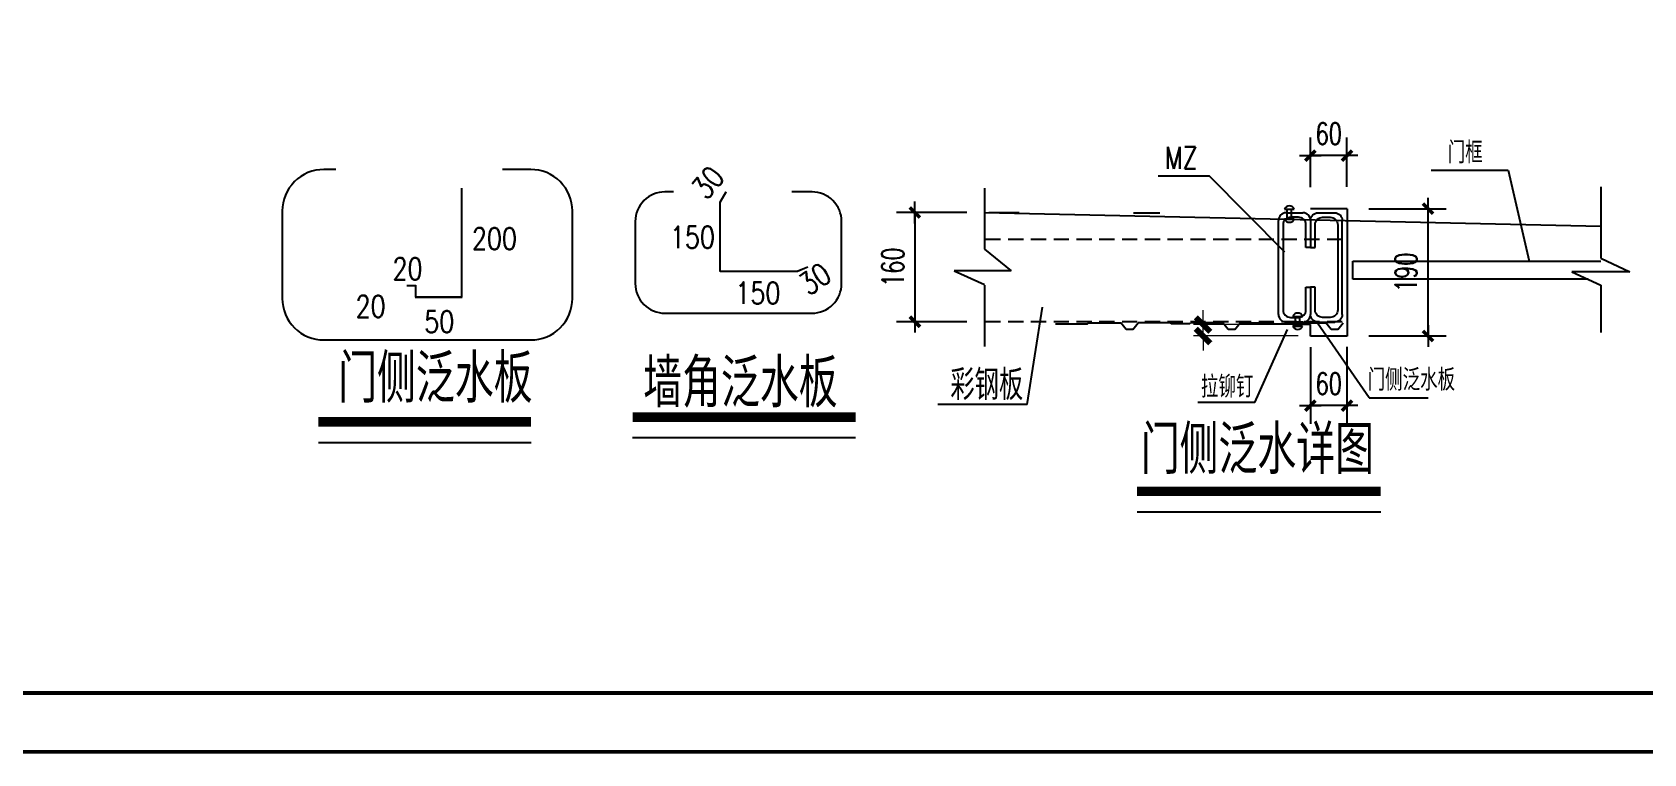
# Model space of a CAD drawing. Extents: x -518586 to 1253874, y -62343 to 661177.
# Drawn here: x 1166387 to 1207479, y -62343 to -43932 of the extents above; entities that cross this region are included whole.
import ezdxf

# ---------------------------------------------------------------- set-up
doc = ezdxf.new("R2010")
doc.units = 0
doc.header["$LTSCALE"] = 1000
doc.header["$MEASUREMENT"] = 0
doc.linetypes.add('CENTERX2', pattern=[101.6, 63.5, -12.7, 12.7, -12.7])
doc.linetypes.add('HIDDEN', pattern=[0.375, 0.25, -0.125])
for name, color, linetype in [('1', 1, 'Continuous'), ('DIM', 3, 'Continuous'), ('DIM1', 210, 'Continuous'), ('PUB_DIM', 3, 'Continuous'), ('PUB_TEXT', 7, 'Continuous'), ('ZHOU', 8, 'CENTERX2'), ('一般文字', 6, 'Continuous'), ('图框', 7, 'Continuous'), ('尺寸线', 3, 'Continuous'), ('线', 150, 'Continuous')]:
    doc.layers.add(name, color=color, linetype=linetype)
doc.styles.add('_HZTXT', font='tssdeng.shx', dxfattribs={"width": 0.7, "bigfont": 'hztxt.shx'})
doc.styles.add('DIM_FONT', font='SIMPLEX', dxfattribs={"width": 0.7, "bigfont": 'GBCBIG'})
doc.styles.add('HZ', font='txt', dxfattribs={"width": 0.7, "height": 5, "bigfont": 'STF:宋体'})
doc.styles.add('HZTXT', font='txt', dxfattribs={"width": 0.7, "height": 300, "bigfont": 'HZTXT'})
doc.dimstyles.new('2细化10倍GJ实际标注', dxfattribs={"dimtxt": 600, "dimasz": 240, "dimexe": 160, "dimexo": 200, "dimgap": 100, "dimtad": 1, "dimdec": 0, "dimlfac": 0.1, "dimzin": 0, "dimdsep": 46, "dimtxsty": 'HZ', "dimblk1": 'ARCHTICK', "dimblk2": 'ARCHTICK', "dimsah": 1, "dimcen": 0.18, "dimdle": 100, "dimclrd": 252, "dimclre": 252, "dimclrt": 7, "dimadec": 0, "dimazin": 0, "dimtfac": 1, "dimtdec": 0, "dimtix": 1, "dimtmove": 2, "dimatfit": 3, "dimldrblk": 'ARCHTICK', "dimfxl": 1, "dimtolj": 1, "dimtzin": 0, "dimlwd": 13, "dimlwe": 13, "dimarcsym": 0})
doc.dimstyles.new('副本(10)WGH', dxfattribs={"dimscale": 1.2, "dimtxt": 300, "dimasz": 1, "dimexe": 250, "dimexo": 300, "dimgap": 150, "dimtad": 1, "dimdec": 0, "dimlfac": 0.1, "dimzin": 0, "dimdsep": 46, "dimtxsty": 'DIM_FONT', "dimblk1": '_DIMX', "dimblk2": '_DIMX', "dimsah": 1, "dimcen": 0.09, "dimclrd": 3, "dimclre": 3, "dimclrt": 7, "dimadec": 0, "dimazin": 0, "dimtfac": 1, "dimtdec": 0, "dimtix": 1, "dimtmove": 2, "dimatfit": 3, "dimldrblk": '_DIMX', "dimfxl": 1, "dimtolj": 1, "dimtzin": 0, "dimarcsym": 0})

# ---------------------------------------------------------------- blocks, each defined once
blk = doc.blocks.new('_DIMX')
blk.add_line((-150, 0), (150, 0))
at = {"const_width": 50}
blk.add_lwpolyline([(-70, -70), (70, 70)], dxfattribs=at)
blk = doc.blocks.new('*D30')
at = {"layer": 'Defpoints', "color": 0}
for p in [(997971, 571951), (997971, 571073), (998574, 571077)]:
    blk.add_point(p, dxfattribs=at)
at = {"layer": '尺寸线', "color": 3, "lineweight": -2}
for p, q in [((997971, 571433), (997971, 572251)), ((998574, 571437), (998574, 572251)), ((997970, 571951), (997969, 571951)), ((998574, 571951), (997971, 571951)), ((998576, 571951), (998577, 571951))]:
    blk.add_line(p, q, dxfattribs=at)
at = {"layer": '尺寸线', "color": 3, "lineweight": -2, "xscale": 1.2, "yscale": 1.2, "zscale": 1.2}
blk.add_blockref('_DIMX', (997971, 571951), dxfattribs=at)
at = {"layer": '尺寸线', "color": 3, "lineweight": -2, "xscale": 1.2, "yscale": 1.2, "zscale": 1.2, "rotation": 180}
blk.add_blockref('_DIMX', (998574, 571951), dxfattribs=at)
at = {"layer": '尺寸线', "color": 7, "lineweight": 13, "insert": (998273, 572313), "char_height": 360, "attachment_point": 5, "style": 'DIM_FONT'}
blk.add_mtext('\\A1;60', dxfattribs=at)
blk = doc.blocks.new('_ArchTick')
at = {"color": 0, "linetype": 'ByBlock', "const_width": 0.4}
blk.add_lwpolyline([(-0.5, -0.5), (0.5, 0.5)], dxfattribs=at)
blk = doc.blocks.new('*D31')
at = {"color": 252, "lineweight": 13}
for p, q in [((996205, 569167), (996205, 569407)), ((997471, 569167), (996045, 569167)), ((996205, 568980), (996205, 569167)), ((997771, 568980), (996045, 568980)), ((996205, 568980), (996205, 568740))]:
    blk.add_line(p, q, dxfattribs=at)
at = {"layer": 'Defpoints', "color": 0}
for p in [(996205, 569167), (997671, 569167), (997971, 568980)]:
    blk.add_point(p, dxfattribs=at)
at = {"color": 252, "lineweight": 13, "xscale": 240, "yscale": 240, "zscale": 240}
for p, rotation in [((996205, 569167), 270), ((996205, 568980), 90)]:
    blk.add_blockref('_ArchTick', p, dxfattribs=dict(at, rotation=rotation))
at = {"color": 7, "insert": (996105, 569074), "char_height": 5, "attachment_point": 5, "rotation": 90, "style": 'HZ'}
blk.add_mtext('\\A1;19', dxfattribs=at)
blk = doc.blocks.new('*D32')
at = {"layer": 'Defpoints', "color": 0}
for p in [(998574, 571077), (999908, 571077), (998574, 568980)]:
    blk.add_point(p, dxfattribs=at)
at = {"layer": '尺寸线', "color": 3, "lineweight": -2}
for p, q in [((998934, 571077), (1000208, 571077)), ((999908, 568981), (999908, 571076)), ((998934, 568980), (1000208, 568980))]:
    blk.add_line(p, q, dxfattribs=at)
at = {"layer": '尺寸线', "color": 3, "lineweight": -2, "xscale": 1.2, "yscale": 1.2, "zscale": 1.2}
for p, rotation in [((999908, 571077), 90), ((999908, 568980), 270)]:
    blk.add_blockref('_DIMX', p, dxfattribs=dict(at, rotation=rotation))
at = {"layer": '尺寸线', "color": 7, "lineweight": 13, "insert": (999546, 570029), "char_height": 360, "attachment_point": 5, "rotation": 90, "style": 'DIM_FONT'}
blk.add_mtext('\\A1;190', dxfattribs=at)
blk = doc.blocks.new('*D29')
at = {"layer": 'Defpoints', "color": 0}
for p in [(997971, 569156), (998574, 569159), (997971, 567833)]:
    blk.add_point(p, dxfattribs=at)
at = {"layer": '尺寸线', "color": 3, "lineweight": -2}
for p, q in [((997971, 568796), (997971, 567533)), ((998574, 568799), (998574, 567533)), ((997970, 567833), (997969, 567833)), ((998574, 567833), (997971, 567833)), ((998576, 567833), (998577, 567833))]:
    blk.add_line(p, q, dxfattribs=at)
at = {"layer": '尺寸线', "color": 3, "lineweight": -2, "xscale": 1.2, "yscale": 1.2, "zscale": 1.2}
blk.add_blockref('_DIMX', (997971, 567833), dxfattribs=at)
at = {"layer": '尺寸线', "color": 3, "lineweight": -2, "xscale": 1.2, "yscale": 1.2, "zscale": 1.2, "rotation": 180}
blk.add_blockref('_DIMX', (998574, 567833), dxfattribs=at)
at = {"layer": '尺寸线', "color": 7, "lineweight": 13, "insert": (998273, 568195), "char_height": 360, "attachment_point": 5, "style": 'DIM_FONT'}
blk.add_mtext('\\A1;60', dxfattribs=at)
blk = doc.blocks.new('*D28')
at = {"layer": 'Defpoints', "color": 0}
for p in [(992675, 571014), (991459, 569215), (992675, 569215)]:
    blk.add_point(p, dxfattribs=at)
at = {"layer": '尺寸线', "color": 3, "lineweight": -2}
for p, q in [((992315, 571014), (991159, 571014)), ((991459, 571013), (991459, 569216)), ((992315, 569215), (991159, 569215))]:
    blk.add_line(p, q, dxfattribs=at)
at = {"layer": '尺寸线', "color": 3, "lineweight": -2, "xscale": 1.2, "yscale": 1.2, "zscale": 1.2}
for p, rotation in [((991459, 571014), 90), ((991459, 569215), 270)]:
    blk.add_blockref('_DIMX', p, dxfattribs=dict(at, rotation=rotation))
at = {"layer": '尺寸线', "color": 7, "lineweight": 13, "insert": (991097, 570114), "char_height": 360, "attachment_point": 5, "rotation": 90, "style": 'DIM_FONT'}
blk.add_mtext('\\A1;160', dxfattribs=at)
blk = doc.blocks.new('fgde34')
at = {"color": 6, "ltscale": 0.5}
for p, q in [((994671, 563305), (994671, 561507)), ((993918, 561695), (993768, 561695)), ((993918, 561507), (993918, 561695)), ((994671, 561507), (993918, 561507))]:
    blk.add_line(p, q, dxfattribs=at)
for p, q in [((998930, 563074), (999027, 563247)), ((998930, 561937), (998930, 563074)), ((998930, 561937), (1000209, 561937)), ((1000371, 562006), (1000209, 561937))]:
    blk.add_line(p, q)
at = {"layer": '1', "color": 8}
blk.add_lwpolyline([(992601, 563613), (992405, 563613, 0.414214), (991720, 562929), (991720, 561488, 0.414214), (992405, 560804), (995812, 560804, 0.414214), (996496, 561488), (996496, 562929, 0.414214), (995812, 563613), (995345, 563613)], format="xyb", dxfattribs=at)
at = {"layer": '1', "color": 8, "elevation": 0}
blk.add_lwpolyline([(998158, 563243), (998019, 563243, 0.414214), (997532, 562757), (997532, 561732, 0.414214), (998019, 561245), (1000442, 561245, 0.414214), (1000928, 561732), (1000928, 562757, 0.414214), (1000442, 563243), (1000110, 563243)], format="xyb", dxfattribs=at)
at = {"layer": 'PUB_DIM', "const_width": 30}
blk.add_lwpolyline([(994671, 563305), (994671, 561507), (993918, 561507), (993918, 561695), (993768, 561695)], dxfattribs=at)
at = {"layer": 'PUB_DIM'}
for points, const_width, elevation in [([(999027, 563247), (998930, 563074), (998930, 561937), (1000209, 561937), (1000371, 562006)], 30, 0), ([(997487, 559533), (1001159, 559533)], 158, 0), ([(992315, 559454), (995816, 559454)], 158, -3724)]:
    blk.add_lwpolyline(points, dxfattribs=dict(at, const_width=const_width, elevation=elevation))
for points, elevation in [([(992315, 559117), (995816, 559117)], -3724), ([(997487, 559195), (1001159, 559195)], 0)]:
    blk.add_lwpolyline(points, dxfattribs=dict(at, elevation=elevation))
at = {"style": 'HZTXT', "width": 0.8}
for s, p in [('门侧泛水板', (992640, 559771)), ('墙角泛水板', (997662, 559695))]:
    blk.add_text(s, height=800, dxfattribs=at).set_placement(p)
at = {"layer": 'PUB_DIM', "color": 6, "linetype": 'Continuous', "style": 'HZTXT', "width": 0.8}
for rotation, p in [(49.7395, (998705, 563095)), (34.8754, (1000389, 561522))]:
    blk.add_text('30', height=360, rotation=rotation, dxfattribs=at).set_placement(p)
for s, p in [('200', (994843, 562294)), ('150', (998102, 562318)), ('20', (993535, 561796)), ('150', (999179, 561397))]:
    blk.add_text(s, height=360, dxfattribs=at).set_placement(p)
at = {"layer": '一般文字', "color": 6, "linetype": 'Continuous', "lineweight": -3, "style": 'HZTXT', "width": 0.8}
for s, p in [('20', (992927, 561177)), ('50', (994058, 560925))]:
    blk.add_text(s, height=360, dxfattribs=at).set_placement(p)
blk = doc.blocks.new('43re')
at = {"color": 2}
for p, q in [((993178.7, 571010.1), (992675.4, 571010.1)), ((995057.3, 571010.1), (995492.5, 571010.1))]:
    blk.add_line(p, q, dxfattribs=at)
at = {"color": 3}
for p, q in [((997544.6, 571067.9), (997705.3, 571067.9)), ((997588.4, 570910.3), (997588.4, 571067.9)), ((997661.4, 570910.3), (997661.4, 571067.9)), ((997544.6, 570910.3), (997705.3, 570910.3)), ((993776.3, 569178.2), (994300.1, 569178.2)), ((994300.1, 569178.2), (994318.9, 569196.9)), ((994318.9, 569196.9), (994850, 569196.9)), ((994937.6, 569084.4), (994850, 569196.9)), ((995050.1, 569084.4), (995137.8, 569196.9)), ((995661.4, 569196.9), (995137.8, 569196.9)), ((995680.1, 569178.2), (995661.4, 569196.9)), ((995980.1, 569178.2), (995680.1, 569178.2)), ((995980.1, 569178.2), (995998.9, 569196.9)), ((996530, 569196.9), (995998.9, 569196.9)), ((996617.6, 569084.4), (996530, 569196.9)), ((996730.1, 569084.4), (996817.8, 569196.9)), ((996817.8, 569196.9), (997356.4, 569196.9)), ((997375.1, 569178.2), (997356.4, 569196.9)), ((997375.1, 569178.2), (997675.1, 569178.2)), ((997675.1, 569178.2), (997693.9, 569196.9)), ((997682.5, 569301.1), (997843.2, 569301.1)), ((997682.5, 569143.5), (997843.2, 569143.5)), ((997693.9, 569196.9), (998225, 569196.9)), ((997726.3, 569143.5), (997726.3, 569301.1)), ((997799.4, 569143.5), (997799.4, 569301.1)), ((998312.6, 569084.4), (998225, 569196.9)), ((998425.1, 569084.4), (998512.8, 569196.9)), ((995050.1, 569084.4), (994937.6, 569084.4)), ((996730.1, 569084.4), (996617.6, 569084.4)), ((997059.1, 567885.1), (997596.8, 569085.6)), ((998425.1, 569084.4), (998312.6, 569084.4))]:
    blk.add_line(p, q, dxfattribs=at)
for p, q in [((997571.2, 571010.1), (997848.3, 571010.1)), ((997446.4, 569335), (997446.4, 570885.3)), ((997446.4, 569335), (997446.4, 570885.3)), ((997521.3, 570810.4), (997521.3, 569409.9)), ((997773.4, 570935.2), (997646.1, 570935.2)), ((997898.2, 570435.9), (997898.2, 570810.4)), ((997973.1, 570885.3), (997973.1, 570435.9)), ((997973.1, 570885.3), (997973.1, 570435.9)), ((998048, 570435.9), (998048, 570810.4)), ((998172.8, 570935.2), (998296.5, 570935.2)), ((998421.3, 570810.4), (998421.3, 569409.9)), ((998496.2, 569335), (998496.2, 570885.3)), ((997973.1, 570435.9), (997898.2, 570435.9)), ((997973.1, 570435.9), (998048, 570435.9)), ((997898.2, 569784.4), (997973.1, 569784.4)), ((997898.2, 569409.9), (997898.2, 569784.4)), ((998048, 569784.4), (997973.1, 569784.4)), ((997973.1, 569784.4), (997973.1, 569335)), ((997973.1, 569784.4), (997973.1, 569335)), ((998048, 569409.9), (998048, 569784.4)), ((997848.3, 569210.2), (997571.2, 569210.2)), ((997646.1, 569285.1), (997773.4, 569285.1)), ((997971.4, 569167.3), (997671.4, 569167.3)), ((997971.4, 568979.8), (997971.4, 569167.3)), ((998097.9, 569210.2), (998371.4, 569210.2)), ((998296.5, 569285.1), (998172.8, 569285.1))]:
    blk.add_line(p, q)
at = {"color": 6, "ltscale": 0.5}
for p, q in [((998574.4, 571077.3), (997971.4, 571077.3)), ((998097.9, 571010.1), (998383.3, 571009.6)), ((998574.4, 568979.8), (997971.4, 568979.8))]:
    blk.add_line(p, q, dxfattribs=at)
at = {"color": 1}
blk.add_line((998574.4, 571077.3), (998574.4, 568979.8), dxfattribs=at)
at = {"color": 7, "linetype": 'HIDDEN'}
for p, q in [((998496.2, 570568.1), (992603.5, 570568.1)), ((998496.2, 569215.1), (992603.5, 569215.1))]:
    blk.add_line(p, q, dxfattribs=at)
for centre, start, end in [((997571.2, 570885.3), 90, 180), ((997848.3, 570885.3), 360, 90), ((997646.1, 570810.4), 90, 180), ((997773.4, 570810.4), 360, 90), ((997646.1, 569409.9), 180, 270), ((997773.4, 569409.9), 270, 360), ((997571.2, 569335), 180, 270), ((997848.3, 569335), 270, 360)]:
    blk.add_arc(centre, 124.8, start, end)
at = {"color": 3}
for centre, start, end in [((997624.9, 571040.3), 18.97473, 161.02527), ((997624.9, 570937.9), 198.97473, 341.02527), ((997762.9, 569273.5), 18.97473, 161.02527), ((997762.9, 569171.1), 198.97473, 341.02527)]:
    blk.add_arc(centre, 85, start, end, dxfattribs=at)
at = {"extrusion": (0, 0, -1)}
for centre, major_axis, start_param, end_param in [((998097.9, 570885.3), (88.3, 88.3), 3.9269908, 5.4977871), ((998371.4, 570885.3), (-88.3, 88.3), 0.7853982, 2.3561945), ((998172.8, 570810.4), (88.3, 88.3), 3.9269908, 5.4977871), ((998296.5, 570810.4), (-88.3, 88.3), 0.7853982, 2.3561945), ((998172.8, 569409.9), (-88.3, 88.3), 3.9269908, 5.4977871), ((998296.5, 569409.9), (88.3, 88.3), 0.7853982, 2.3561945), ((998097.9, 569335), (-88.3, 88.3), 3.9269908, 5.4977871), ((998371.4, 569335), (88.3, 88.3), 0.7853982, 2.3561945)]:
    blk.add_ellipse(centre, major_axis=major_axis, ratio=1, start_param=start_param, end_param=end_param, dxfattribs=at)
at = {"layer": 'DIM', "color": 3, "linetype": 'Continuous'}
for p, q in [((999960.9, 571712.7), (1001225.1, 571712.7)), ((1001225.1, 571712.7), (1001575.1, 570210.6)), ((998672.1, 570210.6), (1002751, 570210.6)), ((998672.1, 569915.2), (998672.1, 570210.6)), ((1002542, 569915.2), (998672.1, 569915.2))]:
    blk.add_line(p, q, dxfattribs=at)
at = {"layer": 'DIM1', "color": 3}
for p, q in [((995464.4, 571617.8), (996305.3, 571617.8)), ((993310.8, 567849.5), (991835.6, 567849.5)), ((997059.1, 567885.1), (996115.6, 567885.1)), ((998940, 567961.6), (999907.7, 567961.6))]:
    blk.add_line(p, q, dxfattribs=at)
at = {"layer": 'PUB_DIM', "const_width": 157.5, "elevation": -3724}
blk.add_lwpolyline([(995118.5, 566421.1), (999128.6, 566421.1)], dxfattribs=at)
at = {"layer": 'PUB_DIM', "elevation": -3724}
blk.add_lwpolyline([(995118.5, 566083.6), (999128.6, 566083.6)], dxfattribs=at)
at = {"layer": 'ZHOU', "color": 3}
for p, q in [((997549.6, 570359), (996305.3, 571617.8)), ((993310.8, 567849.5), (993563.2, 569452.4)), ((998940, 567961.6), (998086.8, 569190.3))]:
    blk.add_line(p, q, dxfattribs=at)
at = {"layer": 'ZHOU'}
for p, q in [((992603.5, 571412.5), (992603.5, 570410)), ((1002751, 571437.2), (1002751, 570260)), ((1002751, 570785.1), (992603.5, 571010.1)), ((992603.5, 570410), (993046.9, 570055.3)), ((1002751, 570260), (1003229, 570039.4)), ((1002751, 570260), (1003229, 570039.4)), ((992106.2, 570055.3), (992603.5, 569825.7)), ((992106.2, 570055.3), (992603.5, 569825.7)), ((993046.9, 570055.3), (992106.2, 570055.3)), ((1003229, 570039.4), (1002273, 570039.4)), ((1003229, 570039.4), (1002273, 570039.4)), ((1002273, 570039.4), (1002751, 569818.7)), ((1002273, 570039.4), (1002751, 569818.7)), ((992603.5, 569818.7), (992603.5, 568806.5)), ((1002751, 569818.7), (1002751, 569036.2))]:
    blk.add_line(p, q, dxfattribs=at)
at = {"style": 'HZTXT', "width": 0.8}
blk.add_text('门侧泛水详图', height=800, dxfattribs=at).set_placement((995178.3, 566706.8))
at = {"layer": 'PUB_DIM', "color": 6, "linetype": 'Continuous', "style": 'HZTXT', "width": 0.8}
for s, p in [('MZ', (995573.3, 571736.2)), ('门框', (1000232.7, 571824)), ('门侧泛水板', (998913.8, 568078.6))]:
    blk.add_text(s, height=360, dxfattribs=at).set_placement(p)
at = {"layer": 'PUB_TEXT', "style": '_HZTXT', "width": 0.8}
blk.add_text('彩钢板', height=500, dxfattribs=at).set_placement((992043.6, 567924.2, 0))
at = {"layer": '一般文字', "color": 6, "linetype": 'Continuous', "lineweight": -3, "style": 'HZTXT', "width": 0.8}
blk.add_text('拉铆钉', height=360, dxfattribs=at).set_placement((996169.1, 567964.2))
dim = blk.add_linear_dim(base=(996205, 569167.3), p1=(997971.4, 568979.8), p2=(997671.4, 569167.3), angle=90, dimstyle='2细化10倍GJ实际标注')
dim.commit()
dim.dimension.update_dxf_attribs({"geometry": '*D31', "text_midpoint": (996105, 569073.5)})
at = {"layer": '尺寸线', "lineweight": 13}
for base, p1, p2, picture, middle in [((997971.4, 571951.1), (998574.4, 571077.3), (997971.4, 571072.9), '*D30', (998272.9, 572312.8)), ((997971.4, 567832.9), (998574.4, 569158.8), (997971.4, 569155.7), '*D29', (998272.9, 568194.5))]:
    dim = blk.add_linear_dim(base=base, p1=p1, p2=p2, dimstyle='副本(10)WGH', dxfattribs=at)
    dim.commit()
    dim.dimension.update_dxf_attribs({"geometry": picture, "text_midpoint": middle})
for base, p1, p2, text, picture, middle in [((999907.9, 571077.3), (998574.4, 568979.8), (998574.4, 571077.3), '190', '*D32', (999546.3, 570028.5)), ((991458.8, 569215.1), (992675.4, 571013.9), (992675.4, 569215.1), '160', '*D28', (991097.1, 570114.5))]:
    dim = blk.add_linear_dim(base=base, p1=p1, p2=p2, angle=90, text=text, dimstyle='副本(10)WGH', dxfattribs=at)
    dim.commit()
    dim.dimension.update_dxf_attribs({"geometry": picture, "text_midpoint": middle})

msp = doc.modelspace()

# ---------------------------------------------------------------- linework, layer by layer
at = {"layer": '图框', "color": 4, "const_width": 98.6}
for points in [[(1096175, -62293), (1253825, -62293), (1253825, 26807), (1096175, 26807)], [(1099925, -60793), (1252325, -60793), (1252325, 25307), (1099925, 25307)]]:
    msp.add_lwpolyline(points, close=True, dxfattribs=at)

# ---------------------------------------------------------------- block references
at = {"layer": '线', "xscale": 1.548800026997924, "yscale": 1.548800031654537, "zscale": 1.548800031130665}
for name, p in [('43re', (-346680, -932919)), ('fgde34', (-363213, -920358))]:
    msp.add_blockref(name, p, dxfattribs=at)

doc.saveas('drawing.dxf')
